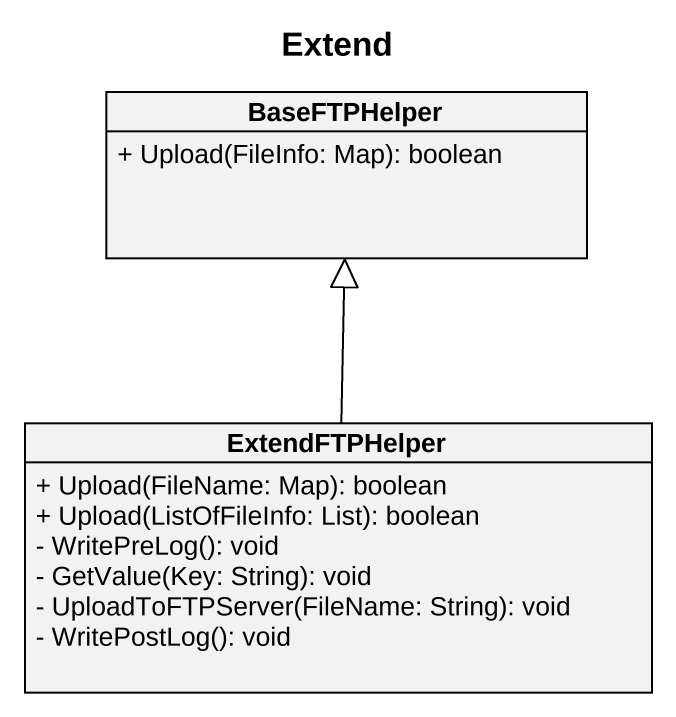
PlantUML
@startuml
title Extend
hide circle
hide empty members
skinparam classAttributeIconSize 0
class BaseFTPHelper {
  + Upload(FileInfo: Map): boolean
}
class ExtendFTPHelper {
  + Upload(FileName: Map): boolean
  + Upload(ListOfFileInfo: List): boolean
  - WritePreLog(): void
  - GetValue(Key: String): void
  - UploadToFTPServer(FileName: String): void
  - WritePostLog(): void
}
ExtendFTPHelper -up-|> BaseFTPHelper
@enduml
